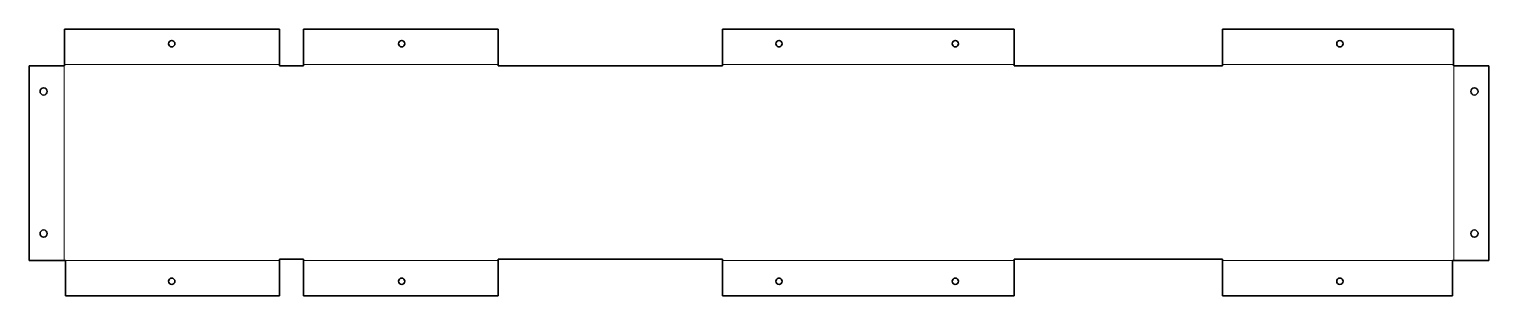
# Model space of a CAD drawing. Header units: millimetres. Extents: x 0 to 1822, y 0 to 332.
import ezdxf

# ---------------------------------------------------------------- set-up
doc = ezdxf.new("R2010")
doc.units = ezdxf.units.MM
doc.linetypes.add('Chain', pattern=[13.68, 9.12, -1.14, 2.28, -1.14])
doc.layers.add('SIMUMAK Bend Centerline (ISO)', color=7, linetype='Chain', lineweight=9)
doc.layers.add('SIMUMAK Visible (ISO)', color=7, linetype='Continuous', lineweight=35)

# ---------------------------------------------------------------- blocks, each defined once
blk = doc.blocks.new('SIL-V025-BANDEJ001_Sheet_2_VIEW3')
at = {"layer": 'SIMUMAK Bend Centerline (ISO)', "ltscale": 0.263158}
for p, q in [((-867.2, 120.5), (-867.2, -122)), ((-867, 122.2), (-598.5, 122.2)), ((-568.5, 122.2), (-325.5, 122.2)), ((-45.5, 122.2), (318.5, 122.2)), ((578.5, 122.2), (867, 122.2)), ((867.2, -122), (867.2, 120.5)), ((-598.5, -122.2), (-865.5, -122.2)), ((-325.5, -122.2), (-568.5, -122.2)), ((318.5, -122.2), (-45.5, -122.2)), ((865.5, -122.2), (578.5, -122.2))]:
    blk.add_line(p, q, dxfattribs=at)
at = {"layer": 'SIMUMAK Visible (ISO)'}
for p, q in [((-867, 165.9), (-598.5, 165.9)), ((-867, 165.9), (-867, 120.5)), ((-598.5, 120.5), (-598.5, 165.9)), ((-568.5, 165.9), (-325.5, 165.9)), ((-568.5, 165.9), (-568.5, 120.5)), ((-325.5, 120.5), (-325.5, 165.9)), ((-45.5, 165.9), (318.5, 165.9)), ((-45.5, 165.9), (-45.5, 120.5)), ((318.5, 120.5), (318.5, 165.9)), ((578.5, 165.9), (867, 165.9)), ((578.5, 165.9), (578.5, 120.5)), ((867, 165.9), (867, 120.5)), ((-910.9, -122), (-910.9, 120.5)), ((-910.9, 120.5), (-867, 120.5)), ((-568.5, 120.5), (-598.5, 120.5)), ((-45.5, 120.5), (-325.5, 120.5)), ((578.5, 120.5), (318.5, 120.5)), ((910.9, 120.5), (867, 120.5)), ((910.9, -122), (910.9, 120.5)), ((-865.5, -122), (-910.9, -122)), ((-865.5, -122), (-865.5, -165.9)), ((-598.5, -120.5), (-568.5, -120.5)), ((-598.5, -165.9), (-598.5, -120.5)), ((-568.5, -120.5), (-568.5, -165.9)), ((-325.5, -120.5), (-45.5, -120.5)), ((-325.5, -165.9), (-325.5, -120.5)), ((-45.5, -120.5), (-45.5, -165.9)), ((318.5, -120.5), (578.5, -120.5)), ((318.5, -165.9), (318.5, -120.5)), ((578.5, -120.5), (578.5, -165.9)), ((865.5, -122), (865.5, -165.9)), ((865.5, -122), (910.9, -122)), ((-598.5, -165.9), (-865.5, -165.9)), ((-325.5, -165.9), (-568.5, -165.9)), ((318.5, -165.9), (-45.5, -165.9)), ((865.5, -165.9), (578.5, -165.9))]:
    blk.add_line(p, q, dxfattribs=at)
for centre, radius in [((-733, 147.9), 4), ((-446, 147.9), 4), ((25, 147.9), 4), ((245, 147.9), 4), ((725, 147.9), 4), ((-892.9, 88.5), 4.5), ((892.9, 88.5), 4.5), ((-892.9, -88.5), 4.5), ((892.9, -88.5), 4.5), ((-733, -147.9), 4), ((-446, -147.9), 4), ((25, -147.9), 4), ((245, -147.9), 4), ((725, -147.9), 4)]:
    blk.add_circle(centre, radius, dxfattribs=at)

msp = doc.modelspace()

# ---------------------------------------------------------------- block references
msp.add_blockref('SIL-V025-BANDEJ001_Sheet_2_VIEW3', (910.9, 165.9))

doc.saveas('drawing.dxf')
